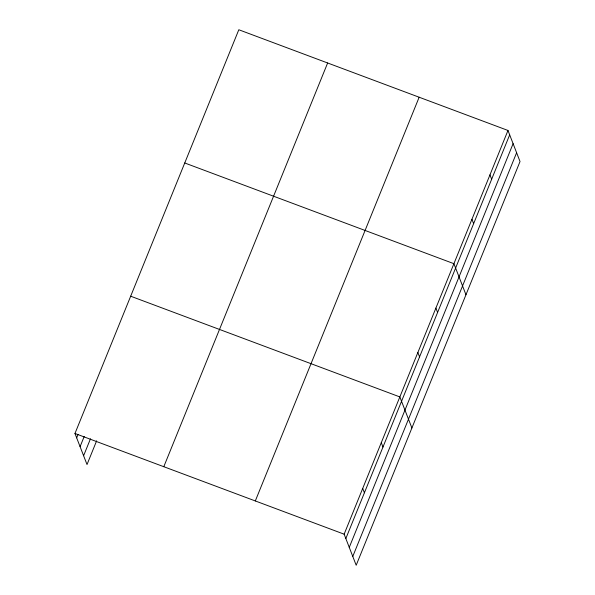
<?xml version="1.0" encoding="UTF-8"?>
<svg xmlns="http://www.w3.org/2000/svg" width="595" height="595" viewBox="0 0 595 595"><rect width="100%" height="100%" fill="white"/><g stroke="black" fill="none" stroke-linecap="round" stroke-linejoin="round"><path stroke-width="0.89" d="M96.643 440.813L87.019 464.539L74.97 433.472L238.811 29.75L507.981 130.461L520.03 161.528L356.189 565.25L344.141 534.184L507.981 130.461M76.666 437.846L78.042 434.454M80.08 446.652L84.207 436.485M83.598 455.733L90.477 438.783M163.796 466.703L327.637 62.988M255.314 500.945L419.155 97.23M345.836 538.557L509.677 134.834M349.258 547.363L513.098 143.648M352.776 556.444L516.616 152.722M184.74 162.978L453.918 263.689L465.967 294.756M130.669 296.206L399.847 396.917L411.896 427.984M74.97 433.472L344.141 534.184M489.96 174.871L491.656 179.244M471.939 219.28L473.635 223.653M435.89 308.098L437.593 312.472M417.869 352.508L419.564 356.881M381.283 442.673L382.979 447.046M362.712 488.428L364.408 492.801"/></g></svg>
